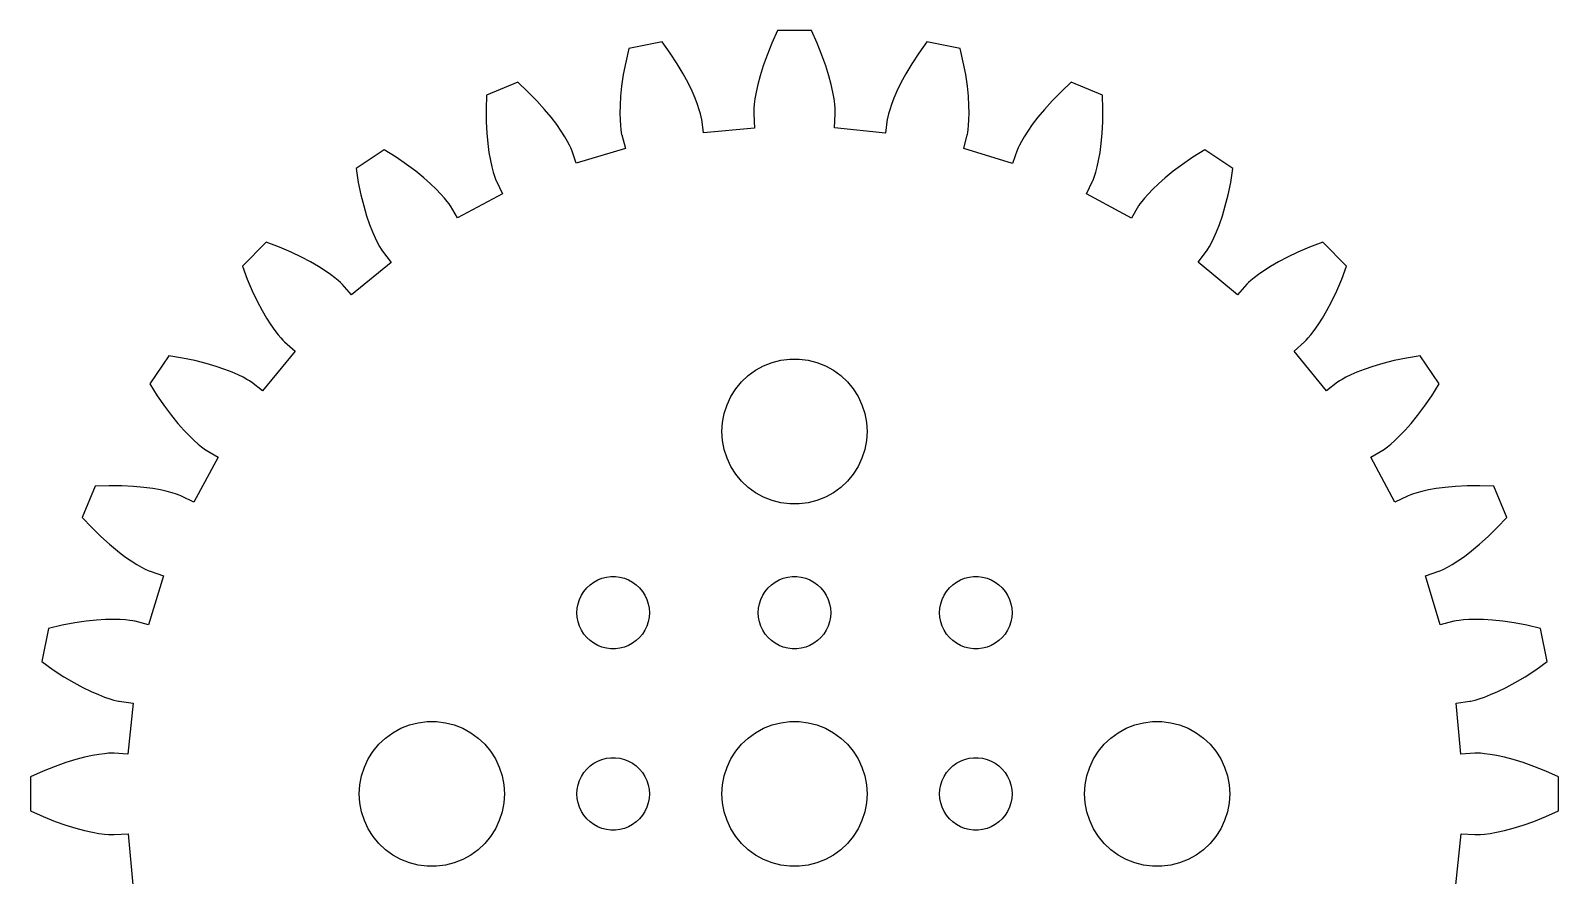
# Model space of a CAD drawing. Header units: metres. Extents: x -32 to 32, y 78 to 252.
# Drawn here: x -31.6 to 31.6, y 216.6 to 251.6 of the extents above; entities that cross this region are included whole.
import ezdxf

# ---------------------------------------------------------------- set-up
doc = ezdxf.new("R2010")
doc.units = ezdxf.units.M

msp = doc.modelspace()

# ---------------------------------------------------------------- linework, layer by layer
for p, q in [((-0.699661, 251.594), (-0.93837, 251.068)), ((0.699661, 251.594), (-0.699661, 251.594)), ((0.93837, 251.068), (0.699661, 251.594)), ((-5.47745, 251.123), (-6.84988, 250.85)), ((-5.14069, 250.654), (-5.47745, 251.123)), ((-0.93837, 251.068), (-1.13586, 250.579)), ((1.13586, 250.579), (0.93837, 251.068)), ((5.47745, 251.123), (5.14069, 250.654)), ((6.84988, 250.85), (5.47745, 251.123)), ((-6.98137, 250.288), (-7.07965, 249.77)), ((-6.84988, 250.85), (-6.98137, 250.288)), ((-4.85156, 250.213), (-5.14069, 250.654)), ((-1.13586, 250.579), (-1.29575, 250.129)), ((1.29575, 250.129), (1.13586, 250.579)), ((5.14069, 250.654), (4.85156, 250.213)), ((6.98137, 250.288), (6.84988, 250.85)), ((7.07965, 249.77), (6.98137, 250.288)), ((-7.07965, 249.77), (-7.14873, 249.297)), ((-4.60703, 249.803), (-4.85156, 250.213)), ((-4.40392, 249.427), (-4.60703, 249.803)), ((-1.42169, 249.721), (-1.51755, 249.357)), ((-1.29575, 250.129), (-1.42169, 249.721)), ((1.42169, 249.721), (1.29575, 250.129)), ((1.51755, 249.357), (1.42169, 249.721)), ((4.60703, 249.803), (4.40392, 249.427)), ((4.85156, 250.213), (4.60703, 249.803)), ((7.14873, 249.297), (7.07965, 249.77)), ((-11.4441, 249.457), (-12.7369, 248.921)), ((-11.0222, 249.062), (-11.4441, 249.457)), ((-10.6526, 248.686), (-11.0222, 249.062)), ((-7.14873, 249.297), (-7.19266, 248.873)), ((-4.23882, 249.089), (-4.40392, 249.427)), ((-4.10822, 248.789), (-4.23882, 249.089)), ((-1.58725, 249.038), (-1.63481, 248.766)), ((-1.51755, 249.357), (-1.58725, 249.038)), ((1.58725, 249.038), (1.51755, 249.357)), ((1.63481, 248.766), (1.58725, 249.038)), ((4.23882, 249.089), (4.10822, 248.789)), ((4.40392, 249.427), (4.23882, 249.089)), ((7.19266, 248.873), (7.14873, 249.297)), ((11.0222, 249.062), (10.6526, 248.686)), ((11.4441, 249.457), (11.0222, 249.062)), ((12.7369, 248.921), (11.4441, 249.457)), ((-12.7369, 248.921), (-12.7561, 248.344)), ((-12.7561, 248.344), (-12.7514, 247.816)), ((-10.3328, 248.331), (-10.6526, 248.686)), ((-10.0603, 248.003), (-10.3328, 248.331)), ((-7.21559, 248.497), (-7.22171, 248.17)), ((-7.19266, 248.873), (-7.21559, 248.497)), ((-4.00847, 248.532), (-4.10822, 248.789)), ((-3.93579, 248.318), (-4.00847, 248.532)), ((-1.67995, 248.366), (-1.68585, 248.241)), ((-1.66432, 248.541), (-1.67995, 248.366)), ((-1.63481, 248.766), (-1.66432, 248.541)), ((1.66432, 248.541), (1.63481, 248.766)), ((1.67995, 248.366), (1.66432, 248.541)), ((1.68585, 248.241), (1.67995, 248.366)), ((4.00847, 248.532), (3.93579, 248.318)), ((4.10822, 248.789), (4.00847, 248.532)), ((7.21559, 248.497), (7.19266, 248.873)), ((7.22171, 248.17), (7.21559, 248.497)), ((10.3328, 248.331), (10.0603, 248.003)), ((10.6526, 248.686), (10.3328, 248.331)), ((12.7561, 248.344), (12.7369, 248.921)), ((12.7514, 247.816), (12.7561, 248.344)), ((-12.7514, 247.816), (-12.727, 247.34)), ((-9.83228, 247.703), (-10.0603, 248.003)), ((-9.6458, 247.435), (-9.83228, 247.703)), ((-7.22171, 248.17), (-7.21526, 247.894)), ((-7.21526, 247.894), (-7.20049, 247.668)), ((-3.88631, 248.149), (-3.93579, 248.318)), ((-3.85603, 248.027), (-3.88631, 248.149)), ((-3.84091, 247.953), (-3.85603, 248.027)), ((-3.83679, 247.928), (-3.84091, 247.953)), ((-3.75867, 247.36), (-3.83679, 247.928)), ((-1.68585, 248.241), (-1.68629, 248.165)), ((-1.68629, 248.165), (-1.6855, 248.14)), ((-1.6855, 248.14), (-1.65065, 247.558)), ((1.65118, 247.567), (1.6855, 248.14)), ((1.6855, 248.14), (1.68629, 248.165)), ((1.68629, 248.165), (1.68585, 248.241)), ((3.83679, 247.928), (3.75746, 247.351)), ((3.84091, 247.953), (3.83679, 247.928)), ((3.85603, 248.027), (3.84091, 247.953)), ((3.88631, 248.149), (3.85603, 248.027)), ((3.93579, 248.318), (3.88631, 248.149)), ((7.20049, 247.668), (7.21526, 247.894)), ((7.21526, 247.894), (7.22171, 248.17)), ((9.83228, 247.703), (9.6458, 247.435)), ((10.0603, 248.003), (9.83228, 247.703)), ((12.727, 247.34), (12.7514, 247.816)), ((-12.727, 247.34), (-12.6872, 246.915)), ((-9.49771, 247.201), (-9.6458, 247.435)), ((-9.38467, 247.006), (-9.49771, 247.201)), ((-7.20049, 247.668), (-7.18164, 247.493)), ((-7.18164, 247.493), (-7.16296, 247.369)), ((-7.16296, 247.369), (-7.1487, 247.295)), ((-7.1487, 247.295), (-7.14302, 247.271)), ((-7.14302, 247.271), (-6.99532, 246.707)), ((-1.65065, 247.558), (-3.75867, 247.36)), ((3.75746, 247.351), (1.65118, 247.567)), ((6.99756, 246.715), (7.14302, 247.271)), ((7.14302, 247.271), (7.1487, 247.295)), ((7.1487, 247.295), (7.16296, 247.369)), ((7.16296, 247.369), (7.18164, 247.493)), ((7.18164, 247.493), (7.20049, 247.668)), ((9.49771, 247.201), (9.38467, 247.006)), ((9.6458, 247.435), (9.49771, 247.201)), ((12.6872, 246.915), (12.727, 247.34)), ((-16.9709, 246.658), (-18.1344, 245.881)), ((-16.4801, 246.353), (-16.9709, 246.658)), ((-12.6872, 246.915), (-12.6363, 246.541)), ((-12.6363, 246.541), (-12.5787, 246.22)), ((-9.30321, 246.85), (-9.38467, 247.006)), ((-9.24976, 246.736), (-9.30321, 246.85)), ((-9.2205, 246.667), (-9.24976, 246.736)), ((-9.21164, 246.643), (-9.2205, 246.667)), ((-9.02405, 246.101), (-9.21164, 246.643)), ((-6.99532, 246.707), (-9.02405, 246.101)), ((9.02116, 246.092), (6.99756, 246.715)), ((9.21164, 246.643), (9.02116, 246.092)), ((9.2205, 246.667), (9.21164, 246.643)), ((9.24976, 246.736), (9.2205, 246.667)), ((9.30321, 246.85), (9.24976, 246.736)), ((9.38467, 247.006), (9.30321, 246.85)), ((12.5787, 246.22), (12.6363, 246.541)), ((12.6363, 246.541), (12.6872, 246.915)), ((16.9709, 246.658), (16.4801, 246.353)), ((18.1344, 245.881), (16.9709, 246.658)), ((-18.1344, 245.881), (-18.0406, 245.311)), ((-16.0442, 246.056), (-16.4801, 246.353)), ((-15.6614, 245.771), (-16.0442, 246.056)), ((-12.5787, 246.22), (-12.5184, 245.95)), ((-12.5184, 245.95), (-12.4599, 245.732)), ((12.4599, 245.732), (12.5184, 245.95)), ((12.5184, 245.95), (12.5787, 246.22)), ((16.0442, 246.056), (15.6614, 245.771)), ((16.4801, 246.353), (16.0442, 246.056)), ((18.0406, 245.311), (18.1344, 245.881)), ((-18.0406, 245.311), (-17.9331, 244.794)), ((-15.33, 245.502), (-15.6614, 245.771)), ((-15.0479, 245.252), (-15.33, 245.502)), ((-14.8127, 245.026), (-15.0479, 245.252)), ((-12.4599, 245.732), (-12.4073, 245.564)), ((-12.4073, 245.564), (-12.3648, 245.446)), ((-12.3648, 245.446), (-12.3364, 245.376)), ((-12.3364, 245.376), (-12.326, 245.353)), ((-12.326, 245.353), (-12.0712, 244.829)), ((12.075, 244.837), (12.326, 245.353)), ((12.326, 245.353), (12.3364, 245.376)), ((12.3364, 245.376), (12.3648, 245.446)), ((12.3648, 245.446), (12.4073, 245.564)), ((12.4073, 245.564), (12.4599, 245.732)), ((15.0479, 245.252), (14.8127, 245.026)), ((15.33, 245.502), (15.0479, 245.252)), ((15.6614, 245.771), (15.33, 245.502)), ((17.9331, 244.794), (18.0406, 245.311)), ((-17.9331, 244.794), (-17.8162, 244.332)), ((-14.6219, 244.826), (-14.8127, 245.026)), ((-14.4729, 244.656), (-14.6219, 244.826)), ((-14.3626, 244.519), (-14.4729, 244.656)), ((-12.0712, 244.829), (-13.9426, 243.839)), ((13.9382, 243.831), (12.075, 244.837)), ((14.4729, 244.656), (14.3626, 244.519)), ((14.6219, 244.826), (14.4729, 244.656)), ((14.8127, 245.026), (14.6219, 244.826)), ((17.8162, 244.332), (17.9331, 244.794)), ((-17.8162, 244.332), (-17.6942, 243.922)), ((-17.6942, 243.922), (-17.5715, 243.566)), ((-14.288, 244.418), (-14.3626, 244.519)), ((-14.2458, 244.356), (-14.288, 244.418)), ((-14.2325, 244.334), (-14.2458, 244.356)), ((-13.9426, 243.839), (-14.2325, 244.334)), ((14.2325, 244.334), (13.9382, 243.831)), ((14.2458, 244.356), (14.2325, 244.334)), ((14.288, 244.418), (14.2458, 244.356)), ((14.3626, 244.519), (14.288, 244.418)), ((17.5715, 243.566), (17.6942, 243.922)), ((17.6942, 243.922), (17.8162, 244.332)), ((-17.5715, 243.566), (-17.4522, 243.262)), ((17.4522, 243.262), (17.5715, 243.566)), ((-21.8455, 242.835), (-22.835, 241.846)), ((-21.3047, 242.632), (-21.8455, 242.835)), ((-17.4522, 243.262), (-17.3405, 243.009)), ((-17.3405, 243.009), (-17.2406, 242.807)), ((-17.2406, 242.807), (-17.1562, 242.652)), ((-17.1562, 242.652), (-17.0915, 242.545)), ((17.0915, 242.545), (17.1562, 242.652)), ((17.1562, 242.652), (17.2406, 242.807)), ((17.2406, 242.807), (17.3405, 243.009)), ((17.3405, 243.009), (17.4522, 243.262)), ((21.8455, 242.835), (21.3047, 242.632)), ((22.835, 241.846), (21.8455, 242.835)), ((-20.8192, 242.426), (-21.3047, 242.632)), ((-20.3882, 242.221), (-20.8192, 242.426)), ((-20.0107, 242.021), (-20.3882, 242.221)), ((-19.6852, 241.831), (-20.0107, 242.021)), ((-17.0915, 242.545), (-17.05, 242.482)), ((-17.05, 242.482), (-17.0354, 242.461)), ((-17.0354, 242.461), (-16.6831, 241.997)), ((16.6885, 242.004), (17.0354, 242.461)), ((17.0354, 242.461), (17.05, 242.482)), ((17.05, 242.482), (17.0915, 242.545)), ((20.0107, 242.021), (19.6852, 241.831)), ((20.3882, 242.221), (20.0107, 242.021)), ((20.8192, 242.426), (20.3882, 242.221)), ((21.3047, 242.632), (20.8192, 242.426)), ((-22.835, 241.846), (-22.6318, 241.305)), ((-19.4104, 241.655), (-19.6852, 241.831)), ((-19.1843, 241.496), (-19.4104, 241.655)), ((-19.0049, 241.359), (-19.1843, 241.496)), ((-16.6831, 241.997), (-18.3254, 240.661)), ((18.3196, 240.654), (16.6885, 242.004)), ((19.1843, 241.496), (19.0049, 241.359)), ((19.4104, 241.655), (19.1843, 241.496)), ((19.6852, 241.831), (19.4104, 241.655)), ((22.6318, 241.305), (22.835, 241.846)), ((-22.6318, 241.305), (-22.4256, 240.819)), ((-22.4256, 240.819), (-22.2207, 240.388)), ((-18.8701, 241.246), (-19.0049, 241.359)), ((-18.7772, 241.161), (-18.8701, 241.246)), ((-18.7236, 241.108), (-18.7772, 241.161)), ((-18.7064, 241.09), (-18.7236, 241.108)), ((-18.3254, 240.661), (-18.7064, 241.09)), ((18.7064, 241.09), (18.3196, 240.654)), ((18.7236, 241.108), (18.7064, 241.09)), ((18.7772, 241.161), (18.7236, 241.108)), ((18.8701, 241.246), (18.7772, 241.161)), ((19.0049, 241.359), (18.8701, 241.246)), ((22.2207, 240.388), (22.4256, 240.819)), ((22.4256, 240.819), (22.6318, 241.305)), ((-22.2207, 240.388), (-22.0212, 240.011)), ((22.0212, 240.011), (22.2207, 240.388)), ((-22.0212, 240.011), (-21.8314, 239.685)), ((-21.8314, 239.685), (-21.6551, 239.41)), ((21.6551, 239.41), (21.8314, 239.685)), ((21.8314, 239.685), (22.0212, 240.011)), ((-21.6551, 239.41), (-21.4963, 239.184)), ((-21.4963, 239.184), (-21.3587, 239.005)), ((-21.3587, 239.005), (-21.2458, 238.87)), ((-21.2458, 238.87), (-21.1613, 238.777)), ((21.1613, 238.777), (21.2458, 238.87)), ((21.2458, 238.87), (21.3587, 239.005)), ((21.3587, 239.005), (21.4963, 239.184)), ((21.4963, 239.184), (21.6551, 239.41)), ((-20.6539, 238.32), (-22.004, 236.688)), ((-21.1613, 238.777), (-21.1084, 238.724)), ((-21.1084, 238.724), (-21.09, 238.706)), ((-21.09, 238.706), (-20.6539, 238.32)), ((20.6606, 238.325), (21.09, 238.706)), ((21.997, 236.683), (20.6606, 238.325)), ((21.09, 238.706), (21.1084, 238.724)), ((21.1084, 238.724), (21.1613, 238.777)), ((-25.8807, 238.134), (-26.6581, 236.971)), ((-25.3106, 238.041), (-25.8807, 238.134)), ((-24.7942, 237.933), (-25.3106, 238.041)), ((-24.3315, 237.816), (-24.7942, 237.933)), ((-23.9223, 237.694), (-24.3315, 237.816)), ((-23.5661, 237.571), (-23.9223, 237.694)), ((-1.60747, 237.533), (-1.27733, 237.714)), ((-1.27733, 237.714), (-0.927048, 237.853)), ((-0.927048, 237.853), (-0.562134, 237.947)), ((-0.562134, 237.947), (-0.18837, 237.994)), ((-0.18837, 237.994), (0.18837, 237.994)), ((0.18837, 237.994), (0.562134, 237.947)), ((0.562134, 237.947), (0.927048, 237.853)), ((0.927048, 237.853), (1.27733, 237.714)), ((1.27733, 237.714), (1.60747, 237.533)), ((23.9223, 237.694), (23.5661, 237.571)), ((24.3315, 237.816), (23.9223, 237.694)), ((24.7942, 237.933), (24.3315, 237.816)), ((25.3106, 238.041), (24.7942, 237.933)), ((25.8807, 238.134), (25.3106, 238.041)), ((26.6581, 236.971), (25.8807, 238.134)), ((-26.6581, 236.971), (-26.3533, 236.48)), ((-23.2621, 237.452), (-23.5661, 237.571)), ((-23.0094, 237.341), (-23.2621, 237.452)), ((-22.8066, 237.241), (-23.0094, 237.341)), ((-22.6523, 237.156), (-22.8066, 237.241)), ((-22.5448, 237.091), (-22.6523, 237.156)), ((-22.4819, 237.05), (-22.5448, 237.091)), ((-22.4614, 237.035), (-22.4819, 237.05)), ((-22.004, 236.688), (-22.4614, 237.035)), ((-2.42705, 236.763), (-2.1869, 237.054)), ((-2.1869, 237.054), (-1.91226, 237.312)), ((-1.91226, 237.312), (-1.60747, 237.533)), ((1.60747, 237.533), (1.91226, 237.312)), ((1.91226, 237.312), (2.1869, 237.054)), ((2.1869, 237.054), (2.42705, 236.763)), ((22.4614, 237.035), (21.997, 236.683)), ((22.4819, 237.05), (22.4614, 237.035)), ((22.5448, 237.091), (22.4819, 237.05)), ((22.6523, 237.156), (22.5448, 237.091)), ((22.8066, 237.241), (22.6523, 237.156)), ((23.0094, 237.341), (22.8066, 237.241)), ((23.2621, 237.452), (23.0094, 237.341)), ((23.5661, 237.571), (23.2621, 237.452)), ((26.3533, 236.48), (26.6581, 236.971)), ((-26.3533, 236.48), (-26.0563, 236.044)), ((-2.78932, 236.104), (-2.62891, 236.445)), ((-2.62891, 236.445), (-2.42705, 236.763)), ((2.42705, 236.763), (2.62891, 236.445)), ((2.62891, 236.445), (2.78932, 236.104)), ((26.0563, 236.044), (26.3533, 236.48)), ((-26.0563, 236.044), (-25.7713, 235.661)), ((-2.97633, 235.376), (-2.90575, 235.746)), ((-2.90575, 235.746), (-2.78932, 236.104)), ((2.78932, 236.104), (2.90575, 235.746)), ((2.90575, 235.746), (2.97633, 235.376)), ((25.7713, 235.661), (26.0563, 236.044)), ((-25.7713, 235.661), (-25.502, 235.33)), ((-25.502, 235.33), (-25.2523, 235.048)), ((-3, 235), (-2.97633, 235.376)), ((2.97633, 235.376), (3, 235)), ((25.2523, 235.048), (25.502, 235.33)), ((25.502, 235.33), (25.7713, 235.661)), ((-25.2523, 235.048), (-25.0258, 234.813)), ((-25.0258, 234.813), (-24.8259, 234.622)), ((-24.8259, 234.622), (-24.6559, 234.473)), ((-24.6559, 234.473), (-24.519, 234.363)), ((-2.97633, 234.624), (-3, 235)), ((-2.90575, 234.254), (-2.97633, 234.624)), ((2.97633, 234.624), (2.90575, 234.254)), ((3, 235), (2.97633, 234.624)), ((24.519, 234.363), (24.6559, 234.473)), ((24.6559, 234.473), (24.8259, 234.622)), ((24.8259, 234.622), (25.0258, 234.813)), ((25.0258, 234.813), (25.2523, 235.048)), ((-23.8311, 233.938), (-24.8369, 232.075)), ((-24.519, 234.363), (-24.418, 234.288)), ((-24.418, 234.288), (-24.3556, 234.246)), ((-24.3556, 234.246), (-24.3342, 234.232)), ((-24.3342, 234.232), (-23.8311, 233.938)), ((-2.78932, 233.896), (-2.90575, 234.254)), ((-2.62891, 233.555), (-2.78932, 233.896)), ((2.78932, 233.896), (2.62891, 233.555)), ((2.90575, 234.254), (2.78932, 233.896)), ((23.8387, 233.943), (24.3342, 234.232)), ((24.829, 232.071), (23.8387, 233.943)), ((24.3342, 234.232), (24.3556, 234.246)), ((24.3556, 234.246), (24.418, 234.288)), ((24.418, 234.288), (24.519, 234.363)), ((-2.42705, 233.237), (-2.62891, 233.555)), ((-2.1869, 232.946), (-2.42705, 233.237)), ((2.42705, 233.237), (2.1869, 232.946)), ((2.62891, 233.555), (2.42705, 233.237)), ((-28.9212, 232.737), (-29.4567, 231.444)), ((-28.3438, 232.756), (-28.9212, 232.737)), ((-27.8164, 232.751), (-28.3438, 232.756)), ((-27.3398, 232.727), (-27.8164, 232.751)), ((-26.9146, 232.687), (-27.3398, 232.727)), ((-26.5413, 232.636), (-26.9146, 232.687)), ((-26.2199, 232.579), (-26.5413, 232.636)), ((-25.9502, 232.518), (-26.2199, 232.579)), ((-1.91226, 232.688), (-2.1869, 232.946)), ((-1.60747, 232.467), (-1.91226, 232.688)), ((1.91226, 232.688), (1.60747, 232.467)), ((2.1869, 232.946), (1.91226, 232.688)), ((26.2199, 232.579), (25.9502, 232.518)), ((26.5413, 232.636), (26.2199, 232.579)), ((26.9146, 232.687), (26.5413, 232.636)), ((27.3398, 232.727), (26.9146, 232.687)), ((27.8164, 232.751), (27.3398, 232.727)), ((28.3438, 232.756), (27.8164, 232.751)), ((28.9212, 232.737), (28.3438, 232.756)), ((29.4567, 231.444), (28.9212, 232.737)), ((-25.7319, 232.46), (-25.9502, 232.518)), ((-25.5641, 232.407), (-25.7319, 232.46)), ((-25.4459, 232.365), (-25.5641, 232.407)), ((-25.3762, 232.336), (-25.4459, 232.365)), ((-25.3533, 232.326), (-25.3762, 232.336)), ((-24.8369, 232.075), (-25.3533, 232.326)), ((-1.27733, 232.286), (-1.60747, 232.467)), ((-0.927048, 232.147), (-1.27733, 232.286)), ((-0.562134, 232.053), (-0.927048, 232.147)), ((-0.18837, 232.006), (-0.562134, 232.053)), ((0.18837, 232.006), (-0.18837, 232.006)), ((0.562134, 232.053), (0.18837, 232.006)), ((0.927048, 232.147), (0.562134, 232.053)), ((1.27733, 232.286), (0.927048, 232.147)), ((1.60747, 232.467), (1.27733, 232.286)), ((25.3533, 232.326), (24.829, 232.071)), ((25.3762, 232.336), (25.3533, 232.326)), ((25.4459, 232.365), (25.3762, 232.336)), ((25.5641, 232.407), (25.4459, 232.365)), ((25.7319, 232.46), (25.5641, 232.407)), ((25.9502, 232.518), (25.7319, 232.46)), ((-29.4567, 231.444), (-29.062, 231.022)), ((29.062, 231.022), (29.4567, 231.444)), ((-29.062, 231.022), (-28.6857, 230.653)), ((-28.6857, 230.653), (-28.3315, 230.333)), ((28.3315, 230.333), (28.6857, 230.653)), ((28.6857, 230.653), (29.062, 231.022)), ((-28.3315, 230.333), (-28.0027, 230.06)), ((-28.0027, 230.06), (-27.7028, 229.832)), ((27.7028, 229.832), (28.0027, 230.06)), ((28.0027, 230.06), (28.3315, 230.333)), ((-27.7028, 229.832), (-27.4347, 229.646)), ((-27.4347, 229.646), (-27.2015, 229.498)), ((-27.2015, 229.498), (-27.0057, 229.385)), ((-27.0057, 229.385), (-26.8499, 229.303)), ((26.8499, 229.303), (27.0057, 229.385)), ((27.0057, 229.385), (27.2015, 229.498)), ((27.2015, 229.498), (27.4347, 229.646)), ((27.4347, 229.646), (27.7028, 229.832)), ((-26.8499, 229.303), (-26.7362, 229.25)), ((-26.7362, 229.25), (-26.6668, 229.221)), ((-26.0924, 229.021), (-26.7154, 226.998)), ((-26.6668, 229.221), (-26.6433, 229.212)), ((-26.6433, 229.212), (-26.0924, 229.021)), ((-8.45613, 228.656), (-8.30373, 228.766)), ((-8.30373, 228.766), (-8.13866, 228.857)), ((-8.13866, 228.857), (-7.96352, 228.927)), ((-7.96352, 228.927), (-7.78107, 228.973)), ((-7.78107, 228.973), (-7.59418, 228.997)), ((-7.59418, 228.997), (-7.40581, 228.997)), ((-7.40581, 228.997), (-7.21892, 228.973)), ((-7.21892, 228.973), (-7.03647, 228.927)), ((-7.03647, 228.927), (-6.86133, 228.857)), ((-6.86133, 228.857), (-6.69626, 228.766)), ((-6.69626, 228.766), (-6.54385, 228.656)), ((-0.956131, 228.656), (-0.803726, 228.766)), ((-0.803726, 228.766), (-0.638657, 228.857)), ((-0.638657, 228.857), (-0.463516, 228.927)), ((-0.463516, 228.927), (-0.281067, 228.973)), ((-0.281067, 228.973), (-0.094177, 228.997)), ((-0.094177, 228.997), (0.094177, 228.997)), ((0.094177, 228.997), (0.281067, 228.973)), ((0.281067, 228.973), (0.463516, 228.927)), ((0.463516, 228.927), (0.638657, 228.857)), ((0.638657, 228.857), (0.803726, 228.766)), ((0.803726, 228.766), (0.956131, 228.656)), ((6.54385, 228.656), (6.69626, 228.766)), ((6.69626, 228.766), (6.86133, 228.857)), ((6.86133, 228.857), (7.03647, 228.927)), ((7.03647, 228.927), (7.21892, 228.973)), ((7.21892, 228.973), (7.40581, 228.997)), ((7.40581, 228.997), (7.59418, 228.997)), ((7.59418, 228.997), (7.78107, 228.973)), ((7.78107, 228.973), (7.96352, 228.927)), ((7.96352, 228.927), (8.13866, 228.857)), ((8.13866, 228.857), (8.30373, 228.766)), ((8.30373, 228.766), (8.45613, 228.656)), ((26.1007, 229.024), (26.6433, 229.212)), ((26.7069, 226.995), (26.1007, 229.024)), ((26.6433, 229.212), (26.6668, 229.221)), ((26.6668, 229.221), (26.7362, 229.25)), ((26.7362, 229.25), (26.8499, 229.303)), ((-8.89465, 228.052), (-8.81445, 228.223)), ((-8.81445, 228.223), (-8.71352, 228.382)), ((-8.71352, 228.382), (-8.59344, 228.527)), ((-8.59344, 228.527), (-8.45613, 228.656)), ((-6.54385, 228.656), (-6.40654, 228.527)), ((-6.40654, 228.527), (-6.28647, 228.382)), ((-6.28647, 228.382), (-6.18553, 228.223)), ((-6.18553, 228.223), (-6.10533, 228.052)), ((-1.39465, 228.052), (-1.31445, 228.223)), ((-1.31445, 228.223), (-1.21352, 228.382)), ((-1.21352, 228.382), (-1.09344, 228.527)), ((-1.09344, 228.527), (-0.956131, 228.656)), ((0.956131, 228.656), (1.09344, 228.527)), ((1.09344, 228.527), (1.21352, 228.382)), ((1.21352, 228.382), (1.31445, 228.223)), ((1.31445, 228.223), (1.39465, 228.052)), ((6.10533, 228.052), (6.18553, 228.223)), ((6.18553, 228.223), (6.28647, 228.382)), ((6.28647, 228.382), (6.40654, 228.527)), ((6.40654, 228.527), (6.54385, 228.656)), ((8.45613, 228.656), (8.59344, 228.527)), ((8.59344, 228.527), (8.71352, 228.382)), ((8.71352, 228.382), (8.81445, 228.223)), ((8.81445, 228.223), (8.89465, 228.052)), ((-9, 227.5), (-8.98816, 227.688)), ((-8.98816, 227.312), (-9, 227.5)), ((-8.98816, 227.688), (-8.95287, 227.873)), ((-8.95287, 227.873), (-8.89465, 228.052)), ((-6.10533, 228.052), (-6.04712, 227.873)), ((-6.04712, 227.873), (-6.01183, 227.688)), ((-6.01183, 227.688), (-6, 227.5)), ((-6, 227.5), (-6.01183, 227.312)), ((-1.5, 227.5), (-1.48816, 227.688)), ((-1.48816, 227.312), (-1.5, 227.5)), ((-1.48816, 227.688), (-1.45287, 227.873)), ((-1.45287, 227.873), (-1.39465, 228.052)), ((1.39465, 228.052), (1.45287, 227.873)), ((1.45287, 227.873), (1.48816, 227.688)), ((1.48816, 227.688), (1.5, 227.5)), ((1.5, 227.5), (1.48816, 227.312)), ((6, 227.5), (6.01183, 227.688)), ((6.01183, 227.312), (6, 227.5)), ((6.01183, 227.688), (6.04712, 227.873)), ((6.04712, 227.873), (6.10533, 228.052)), ((8.89465, 228.052), (8.95287, 227.873)), ((8.95287, 227.873), (8.98816, 227.688)), ((8.98816, 227.688), (9, 227.5)), ((9, 227.5), (8.98816, 227.312)), ((-30.8503, 226.85), (-31.1233, 225.477)), ((-30.2878, 226.981), (-30.8503, 226.85)), ((-29.7696, 227.08), (-30.2878, 226.981)), ((-29.2973, 227.149), (-29.7696, 227.08)), ((-28.8726, 227.193), (-29.2973, 227.149)), ((-28.4965, 227.216), (-28.8726, 227.193)), ((-28.1701, 227.222), (-28.4965, 227.216)), ((-27.8938, 227.215), (-28.1701, 227.222)), ((-27.6683, 227.2), (-27.8938, 227.215)), ((-27.4934, 227.182), (-27.6683, 227.2)), ((-27.3693, 227.163), (-27.4934, 227.182)), ((-27.2953, 227.149), (-27.3693, 227.163)), ((-27.2708, 227.143), (-27.2953, 227.149)), ((-26.7154, 226.998), (-27.2708, 227.143)), ((-8.95287, 227.127), (-8.98816, 227.312)), ((-8.89465, 226.948), (-8.95287, 227.127)), ((-8.81445, 226.777), (-8.89465, 226.948)), ((-6.10533, 226.948), (-6.18553, 226.777)), ((-6.04712, 227.127), (-6.10533, 226.948)), ((-6.01183, 227.312), (-6.04712, 227.127)), ((-1.45287, 227.127), (-1.48816, 227.312)), ((-1.39465, 226.948), (-1.45287, 227.127)), ((-1.31445, 226.777), (-1.39465, 226.948)), ((1.39465, 226.948), (1.31445, 226.777)), ((1.45287, 227.127), (1.39465, 226.948)), ((1.48816, 227.312), (1.45287, 227.127)), ((6.04712, 227.127), (6.01183, 227.312)), ((6.10533, 226.948), (6.04712, 227.127)), ((6.18553, 226.777), (6.10533, 226.948)), ((8.89465, 226.948), (8.81445, 226.777)), ((8.95287, 227.127), (8.89465, 226.948)), ((8.98816, 227.312), (8.95287, 227.127)), ((27.2708, 227.143), (26.7069, 226.995)), ((27.2953, 227.149), (27.2708, 227.143)), ((27.3693, 227.163), (27.2953, 227.149)), ((27.4934, 227.182), (27.3693, 227.163)), ((27.6683, 227.2), (27.4934, 227.182)), ((27.8938, 227.215), (27.6683, 227.2)), ((28.1701, 227.222), (27.8938, 227.215)), ((28.4965, 227.216), (28.1701, 227.222)), ((28.8726, 227.193), (28.4965, 227.216)), ((29.2973, 227.149), (28.8726, 227.193)), ((29.7696, 227.08), (29.2973, 227.149)), ((30.2878, 226.981), (29.7696, 227.08)), ((30.8503, 226.85), (30.2878, 226.981)), ((31.1233, 225.477), (30.8503, 226.85)), ((-8.71352, 226.618), (-8.81445, 226.777)), ((-8.59344, 226.473), (-8.71352, 226.618)), ((-8.45613, 226.344), (-8.59344, 226.473)), ((-8.30373, 226.234), (-8.45613, 226.344)), ((-8.13866, 226.143), (-8.30373, 226.234)), ((-6.69626, 226.234), (-6.86133, 226.143)), ((-6.54385, 226.344), (-6.69626, 226.234)), ((-6.40654, 226.473), (-6.54385, 226.344)), ((-6.28647, 226.618), (-6.40654, 226.473)), ((-6.18553, 226.777), (-6.28647, 226.618)), ((-1.21352, 226.618), (-1.31445, 226.777)), ((-1.09344, 226.473), (-1.21352, 226.618)), ((-0.956131, 226.344), (-1.09344, 226.473)), ((-0.803726, 226.234), (-0.956131, 226.344)), ((-0.638657, 226.143), (-0.803726, 226.234)), ((0.803726, 226.234), (0.638657, 226.143)), ((0.956131, 226.344), (0.803726, 226.234)), ((1.09344, 226.473), (0.956131, 226.344)), ((1.21352, 226.618), (1.09344, 226.473)), ((1.31445, 226.777), (1.21352, 226.618)), ((6.28647, 226.618), (6.18553, 226.777)), ((6.40654, 226.473), (6.28647, 226.618)), ((6.54385, 226.344), (6.40654, 226.473)), ((6.69626, 226.234), (6.54385, 226.344)), ((6.86133, 226.143), (6.69626, 226.234)), ((8.30373, 226.234), (8.13866, 226.143)), ((8.45613, 226.344), (8.30373, 226.234)), ((8.59344, 226.473), (8.45613, 226.344)), ((8.71352, 226.618), (8.59344, 226.473)), ((8.81445, 226.777), (8.71352, 226.618)), ((-7.96352, 226.073), (-8.13866, 226.143)), ((-7.78107, 226.027), (-7.96352, 226.073)), ((-7.59418, 226.003), (-7.78107, 226.027)), ((-7.40581, 226.003), (-7.59418, 226.003)), ((-7.21892, 226.027), (-7.40581, 226.003)), ((-7.03647, 226.073), (-7.21892, 226.027)), ((-6.86133, 226.143), (-7.03647, 226.073)), ((-0.463516, 226.073), (-0.638657, 226.143)), ((-0.281067, 226.027), (-0.463516, 226.073)), ((-0.094177, 226.003), (-0.281067, 226.027)), ((0.094177, 226.003), (-0.094177, 226.003)), ((0.281067, 226.027), (0.094177, 226.003)), ((0.463516, 226.073), (0.281067, 226.027)), ((0.638657, 226.143), (0.463516, 226.073)), ((7.03647, 226.073), (6.86133, 226.143)), ((7.21892, 226.027), (7.03647, 226.073)), ((7.40581, 226.003), (7.21892, 226.027)), ((7.59418, 226.003), (7.40581, 226.003)), ((7.78107, 226.027), (7.59418, 226.003)), ((7.96352, 226.073), (7.78107, 226.027)), ((8.13866, 226.143), (7.96352, 226.073)), ((-31.1233, 225.477), (-30.6539, 225.141)), ((-30.6539, 225.141), (-30.2128, 224.852)), ((30.2128, 224.852), (30.6539, 225.141)), ((30.6539, 225.141), (31.1233, 225.477)), ((-30.2128, 224.852), (-29.8029, 224.607)), ((-29.8029, 224.607), (-29.4273, 224.404)), ((-29.4273, 224.404), (-29.0887, 224.239)), ((29.0887, 224.239), (29.4273, 224.404)), ((29.4273, 224.404), (29.8029, 224.607)), ((29.8029, 224.607), (30.2128, 224.852)), ((-29.0887, 224.239), (-28.7894, 224.108)), ((-28.7894, 224.108), (-28.5317, 224.008)), ((-28.5317, 224.008), (-28.3177, 223.936)), ((-28.3177, 223.936), (-28.1489, 223.886)), ((-28.1489, 223.886), (-28.027, 223.856)), ((-28.027, 223.856), (-27.9532, 223.841)), ((-27.9532, 223.841), (-27.9284, 223.837)), ((-27.9284, 223.837), (-27.351, 223.757)), ((-27.351, 223.757), (-27.5673, 221.651)), ((27.3597, 223.759), (27.9284, 223.837)), ((27.5585, 221.651), (27.3597, 223.759)), ((27.9284, 223.837), (27.9532, 223.841)), ((27.9532, 223.841), (28.027, 223.856)), ((28.027, 223.856), (28.1489, 223.886)), ((28.1489, 223.886), (28.3177, 223.936)), ((28.3177, 223.936), (28.5317, 224.008)), ((28.5317, 224.008), (28.7894, 224.108)), ((28.7894, 224.108), (29.0887, 224.239)), ((-16.9123, 222.312), (-16.6075, 222.533)), ((-16.6075, 222.533), (-16.2773, 222.714)), ((-16.2773, 222.714), (-15.927, 222.853)), ((-15.927, 222.853), (-15.5621, 222.947)), ((-15.5621, 222.947), (-15.1884, 222.994)), ((-15.1884, 222.994), (-14.8116, 222.994)), ((-14.8116, 222.994), (-14.4379, 222.947)), ((-14.4379, 222.947), (-14.0729, 222.853)), ((-14.0729, 222.853), (-13.7227, 222.714)), ((-13.7227, 222.714), (-13.3925, 222.533)), ((-13.3925, 222.533), (-13.0877, 222.312)), ((-1.91226, 222.312), (-1.60747, 222.533)), ((-1.60747, 222.533), (-1.27733, 222.714)), ((-1.27733, 222.714), (-0.927048, 222.853)), ((-0.927048, 222.853), (-0.562134, 222.947)), ((-0.562134, 222.947), (-0.18837, 222.994)), ((-0.18837, 222.994), (0.18837, 222.994)), ((0.18837, 222.994), (0.562134, 222.947)), ((0.562134, 222.947), (0.927048, 222.853)), ((0.927048, 222.853), (1.27733, 222.714)), ((1.27733, 222.714), (1.60747, 222.533)), ((1.60747, 222.533), (1.91226, 222.312)), ((13.0877, 222.312), (13.3925, 222.533)), ((13.3925, 222.533), (13.7227, 222.714)), ((13.7227, 222.714), (14.0729, 222.853)), ((14.0729, 222.853), (14.4379, 222.947)), ((14.4379, 222.947), (14.8116, 222.994)), ((14.8116, 222.994), (15.1884, 222.994)), ((15.1884, 222.994), (15.5621, 222.947)), ((15.5621, 222.947), (15.927, 222.853)), ((15.927, 222.853), (16.2773, 222.714)), ((16.2773, 222.714), (16.6075, 222.533)), ((16.6075, 222.533), (16.9123, 222.312)), ((-17.427, 221.763), (-17.1869, 222.054)), ((-17.1869, 222.054), (-16.9123, 222.312)), ((-13.0877, 222.312), (-12.8131, 222.054)), ((-12.8131, 222.054), (-12.5729, 221.763)), ((-2.42705, 221.763), (-2.1869, 222.054)), ((-2.1869, 222.054), (-1.91226, 222.312)), ((1.91226, 222.312), (2.1869, 222.054)), ((2.1869, 222.054), (2.42705, 221.763)), ((12.5729, 221.763), (12.8131, 222.054)), ((12.8131, 222.054), (13.0877, 222.312)), ((16.9123, 222.312), (17.1869, 222.054)), ((17.1869, 222.054), (17.427, 221.763)), ((-30.1291, 221.296), (-30.5787, 221.136)), ((-29.7211, 221.422), (-30.1291, 221.296)), ((-29.3567, 221.518), (-29.7211, 221.422)), ((-29.0377, 221.587), (-29.3567, 221.518)), ((-28.7655, 221.635), (-29.0377, 221.587)), ((-28.5414, 221.664), (-28.7655, 221.635)), ((-28.3662, 221.68), (-28.5414, 221.664)), ((-28.2408, 221.686), (-28.3662, 221.68)), ((-28.1655, 221.686), (-28.2408, 221.686)), ((-28.1403, 221.686), (-28.1655, 221.686)), ((-27.5673, 221.651), (-28.1403, 221.686)), ((-17.7893, 221.104), (-17.6289, 221.445)), ((-17.6289, 221.445), (-17.427, 221.763)), ((-12.5729, 221.763), (-12.3711, 221.445)), ((-12.3711, 221.445), (-12.2107, 221.104)), ((-8.45613, 221.156), (-8.30373, 221.266)), ((-8.30373, 221.266), (-8.13866, 221.357)), ((-8.13866, 221.357), (-7.96352, 221.427)), ((-7.96352, 221.427), (-7.78107, 221.473)), ((-7.78107, 221.473), (-7.59418, 221.497)), ((-7.59418, 221.497), (-7.40581, 221.497)), ((-7.40581, 221.497), (-7.21892, 221.473)), ((-7.21892, 221.473), (-7.03647, 221.427)), ((-7.03647, 221.427), (-6.86133, 221.357)), ((-6.86133, 221.357), (-6.69626, 221.266)), ((-6.69626, 221.266), (-6.54385, 221.156)), ((-2.78932, 221.104), (-2.62891, 221.445)), ((-2.62891, 221.445), (-2.42705, 221.763)), ((2.42705, 221.763), (2.62891, 221.445)), ((2.62891, 221.445), (2.78932, 221.104)), ((6.54385, 221.156), (6.69626, 221.266)), ((6.69626, 221.266), (6.86133, 221.357)), ((6.86133, 221.357), (7.03647, 221.427)), ((7.03647, 221.427), (7.21892, 221.473)), ((7.21892, 221.473), (7.40581, 221.497)), ((7.40581, 221.497), (7.59418, 221.497)), ((7.59418, 221.497), (7.78107, 221.473)), ((7.78107, 221.473), (7.96352, 221.427)), ((7.96352, 221.427), (8.13866, 221.357)), ((8.13866, 221.357), (8.30373, 221.266)), ((8.30373, 221.266), (8.45613, 221.156)), ((12.2107, 221.104), (12.3711, 221.445)), ((12.3711, 221.445), (12.5729, 221.763)), ((17.427, 221.763), (17.6289, 221.445)), ((17.6289, 221.445), (17.7893, 221.104)), ((28.1403, 221.686), (27.5585, 221.651)), ((28.1655, 221.686), (28.1403, 221.686)), ((28.2408, 221.686), (28.1655, 221.686)), ((28.3662, 221.68), (28.2408, 221.686)), ((28.5414, 221.664), (28.3662, 221.68)), ((28.7655, 221.635), (28.5414, 221.664)), ((29.0377, 221.587), (28.7655, 221.635)), ((29.3567, 221.518), (29.0377, 221.587)), ((29.7211, 221.422), (29.3567, 221.518)), ((30.1291, 221.296), (29.7211, 221.422)), ((30.5787, 221.136), (30.1291, 221.296)), ((-31.0678, 220.938), (-31.5939, 220.7)), ((-31.5939, 220.7), (-31.5939, 219.3)), ((-30.5787, 221.136), (-31.0678, 220.938)), ((-17.9763, 220.376), (-17.9057, 220.746)), ((-17.9057, 220.746), (-17.7893, 221.104)), ((-12.2107, 221.104), (-12.0942, 220.746)), ((-12.0942, 220.746), (-12.0237, 220.376)), ((-8.95287, 220.373), (-8.89465, 220.552)), ((-8.89465, 220.552), (-8.81445, 220.723)), ((-8.81445, 220.723), (-8.71352, 220.882)), ((-8.71352, 220.882), (-8.59344, 221.027)), ((-8.59344, 221.027), (-8.45613, 221.156)), ((-6.54385, 221.156), (-6.40654, 221.027)), ((-6.40654, 221.027), (-6.28647, 220.882)), ((-6.28647, 220.882), (-6.18553, 220.723)), ((-6.18553, 220.723), (-6.10533, 220.552)), ((-6.10533, 220.552), (-6.04712, 220.373)), ((-2.97633, 220.376), (-2.90575, 220.746)), ((-2.90575, 220.746), (-2.78932, 221.104)), ((2.78932, 221.104), (2.90575, 220.746)), ((2.90575, 220.746), (2.97633, 220.376)), ((6.04712, 220.373), (6.10533, 220.552)), ((6.10533, 220.552), (6.18553, 220.723)), ((6.18553, 220.723), (6.28647, 220.882)), ((6.28647, 220.882), (6.40654, 221.027)), ((6.40654, 221.027), (6.54385, 221.156)), ((8.45613, 221.156), (8.59344, 221.027)), ((8.59344, 221.027), (8.71352, 220.882)), ((8.71352, 220.882), (8.81445, 220.723)), ((8.81445, 220.723), (8.89465, 220.552)), ((8.89465, 220.552), (8.95287, 220.373)), ((12.0237, 220.376), (12.0942, 220.746)), ((12.0942, 220.746), (12.2107, 221.104)), ((17.7893, 221.104), (17.9057, 220.746)), ((17.9057, 220.746), (17.9763, 220.376)), ((31.0678, 220.938), (30.5787, 221.136)), ((31.5939, 220.7), (31.0678, 220.938)), ((31.5939, 219.3), (31.5939, 220.7)), ((-18, 220), (-17.9763, 220.376)), ((-17.9763, 219.624), (-18, 220)), ((-12.0237, 220.376), (-12, 220)), ((-12, 220), (-12.0237, 219.624)), ((-9, 220), (-8.98816, 220.188)), ((-8.98816, 219.812), (-9, 220)), ((-8.98816, 220.188), (-8.95287, 220.373)), ((-6.04712, 220.373), (-6.01183, 220.188)), ((-6.01183, 220.188), (-6, 220)), ((-6, 220), (-6.01183, 219.812)), ((-3, 220), (-2.97633, 220.376)), ((-2.97633, 219.624), (-3, 220)), ((2.97633, 220.376), (3, 220)), ((3, 220), (2.97633, 219.624)), ((6, 220), (6.01183, 220.188)), ((6.01183, 219.812), (6, 220)), ((6.01183, 220.188), (6.04712, 220.373)), ((8.95287, 220.373), (8.98816, 220.188)), ((8.98816, 220.188), (9, 220)), ((9, 220), (8.98816, 219.812)), ((12, 220), (12.0237, 220.376)), ((12.0237, 219.624), (12, 220)), ((17.9763, 220.376), (18, 220)), ((18, 220), (17.9763, 219.624)), ((-31.5939, 219.3), (-31.0678, 219.062)), ((-17.9057, 219.254), (-17.9763, 219.624)), ((-12.0237, 219.624), (-12.0942, 219.254)), ((-8.95287, 219.627), (-8.98816, 219.812)), ((-8.89465, 219.448), (-8.95287, 219.627)), ((-8.81445, 219.277), (-8.89465, 219.448)), ((-8.71352, 219.118), (-8.81445, 219.277)), ((-6.18553, 219.277), (-6.28647, 219.118)), ((-6.10533, 219.448), (-6.18553, 219.277)), ((-6.04712, 219.627), (-6.10533, 219.448)), ((-6.01183, 219.812), (-6.04712, 219.627)), ((-2.90575, 219.254), (-2.97633, 219.624)), ((2.97633, 219.624), (2.90575, 219.254)), ((6.04712, 219.627), (6.01183, 219.812)), ((6.10533, 219.448), (6.04712, 219.627)), ((6.18553, 219.277), (6.10533, 219.448)), ((6.28647, 219.118), (6.18553, 219.277)), ((8.81445, 219.277), (8.71352, 219.118)), ((8.89465, 219.448), (8.81445, 219.277)), ((8.95287, 219.627), (8.89465, 219.448)), ((8.98816, 219.812), (8.95287, 219.627)), ((12.0942, 219.254), (12.0237, 219.624)), ((17.9763, 219.624), (17.9057, 219.254)), ((31.0678, 219.062), (31.5939, 219.3)), ((-31.0678, 219.062), (-30.5787, 218.864)), ((-30.5787, 218.864), (-30.1291, 218.704)), ((-30.1291, 218.704), (-29.7211, 218.578)), ((-17.7893, 218.896), (-17.9057, 219.254)), ((-17.6289, 218.555), (-17.7893, 218.896)), ((-12.2107, 218.896), (-12.3711, 218.555)), ((-12.0942, 219.254), (-12.2107, 218.896)), ((-8.59344, 218.973), (-8.71352, 219.118)), ((-8.45613, 218.844), (-8.59344, 218.973)), ((-8.30373, 218.734), (-8.45613, 218.844)), ((-8.13866, 218.643), (-8.30373, 218.734)), ((-7.96352, 218.573), (-8.13866, 218.643)), ((-6.86133, 218.643), (-7.03647, 218.573)), ((-6.69626, 218.734), (-6.86133, 218.643)), ((-6.54385, 218.844), (-6.69626, 218.734)), ((-6.40654, 218.973), (-6.54385, 218.844)), ((-6.28647, 219.118), (-6.40654, 218.973)), ((-2.78932, 218.896), (-2.90575, 219.254)), ((-2.62891, 218.555), (-2.78932, 218.896)), ((2.78932, 218.896), (2.62891, 218.555)), ((2.90575, 219.254), (2.78932, 218.896)), ((6.40654, 218.973), (6.28647, 219.118)), ((6.54385, 218.844), (6.40654, 218.973)), ((6.69626, 218.734), (6.54385, 218.844)), ((6.86133, 218.643), (6.69626, 218.734)), ((7.03647, 218.573), (6.86133, 218.643)), ((8.13866, 218.643), (7.96352, 218.573)), ((8.30373, 218.734), (8.13866, 218.643)), ((8.45613, 218.844), (8.30373, 218.734)), ((8.59344, 218.973), (8.45613, 218.844)), ((8.71352, 219.118), (8.59344, 218.973)), ((12.2107, 218.896), (12.0942, 219.254)), ((12.3711, 218.555), (12.2107, 218.896)), ((17.7893, 218.896), (17.6289, 218.555)), ((17.9057, 219.254), (17.7893, 218.896)), ((29.7211, 218.578), (30.1291, 218.704)), ((30.1291, 218.704), (30.5787, 218.864)), ((30.5787, 218.864), (31.0678, 219.062)), ((-29.7211, 218.578), (-29.3567, 218.482)), ((-29.3567, 218.482), (-29.0377, 218.413)), ((-29.0377, 218.413), (-28.7655, 218.365)), ((-28.7655, 218.365), (-28.5414, 218.336)), ((-28.5414, 218.336), (-28.3662, 218.32)), ((-28.3662, 218.32), (-28.2408, 218.314)), ((-28.2408, 218.314), (-28.1655, 218.314)), ((-28.1655, 218.314), (-28.1403, 218.314)), ((-28.1403, 218.314), (-27.5585, 218.349)), ((-27.5585, 218.349), (-27.3597, 216.241)), ((-17.427, 218.237), (-17.6289, 218.555)), ((-17.1869, 217.946), (-17.427, 218.237)), ((-12.5729, 218.237), (-12.8131, 217.946)), ((-12.3711, 218.555), (-12.5729, 218.237)), ((-7.78107, 218.527), (-7.96352, 218.573)), ((-7.59418, 218.503), (-7.78107, 218.527)), ((-7.40581, 218.503), (-7.59418, 218.503)), ((-7.21892, 218.527), (-7.40581, 218.503)), ((-7.03647, 218.573), (-7.21892, 218.527)), ((-2.42705, 218.237), (-2.62891, 218.555)), ((-2.1869, 217.946), (-2.42705, 218.237)), ((2.42705, 218.237), (2.1869, 217.946)), ((2.62891, 218.555), (2.42705, 218.237)), ((7.21892, 218.527), (7.03647, 218.573)), ((7.40581, 218.503), (7.21892, 218.527)), ((7.59418, 218.503), (7.40581, 218.503)), ((7.78107, 218.527), (7.59418, 218.503)), ((7.96352, 218.573), (7.78107, 218.527)), ((12.5729, 218.237), (12.3711, 218.555)), ((12.8131, 217.946), (12.5729, 218.237)), ((17.427, 218.237), (17.1869, 217.946)), ((17.6289, 218.555), (17.427, 218.237)), ((27.351, 216.243), (27.5673, 218.349)), ((27.5673, 218.349), (28.1403, 218.314)), ((28.1403, 218.314), (28.1655, 218.314)), ((28.1655, 218.314), (28.2408, 218.314)), ((28.2408, 218.314), (28.3662, 218.32)), ((28.3662, 218.32), (28.5414, 218.336)), ((28.5414, 218.336), (28.7655, 218.365)), ((28.7655, 218.365), (29.0377, 218.413)), ((29.0377, 218.413), (29.3567, 218.482)), ((29.3567, 218.482), (29.7211, 218.578)), ((-16.9123, 217.688), (-17.1869, 217.946)), ((-16.6075, 217.467), (-16.9123, 217.688)), ((-16.2773, 217.286), (-16.6075, 217.467)), ((-13.3925, 217.467), (-13.7227, 217.286)), ((-13.0877, 217.688), (-13.3925, 217.467)), ((-12.8131, 217.946), (-13.0877, 217.688)), ((-1.91226, 217.688), (-2.1869, 217.946)), ((-1.60747, 217.467), (-1.91226, 217.688)), ((-1.27733, 217.286), (-1.60747, 217.467)), ((1.60747, 217.467), (1.27733, 217.286)), ((1.91226, 217.688), (1.60747, 217.467)), ((2.1869, 217.946), (1.91226, 217.688)), ((13.0877, 217.688), (12.8131, 217.946)), ((13.3925, 217.467), (13.0877, 217.688)), ((13.7227, 217.286), (13.3925, 217.467)), ((16.6075, 217.467), (16.2773, 217.286)), ((16.9123, 217.688), (16.6075, 217.467)), ((17.1869, 217.946), (16.9123, 217.688)), ((-15.927, 217.147), (-16.2773, 217.286)), ((-15.5621, 217.053), (-15.927, 217.147)), ((-15.1884, 217.006), (-15.5621, 217.053)), ((-14.8116, 217.006), (-15.1884, 217.006)), ((-14.4379, 217.053), (-14.8116, 217.006)), ((-14.0729, 217.147), (-14.4379, 217.053)), ((-13.7227, 217.286), (-14.0729, 217.147)), ((-0.927048, 217.147), (-1.27733, 217.286)), ((-0.562134, 217.053), (-0.927048, 217.147)), ((-0.18837, 217.006), (-0.562134, 217.053)), ((0.18837, 217.006), (-0.18837, 217.006)), ((0.562134, 217.053), (0.18837, 217.006)), ((0.927048, 217.147), (0.562134, 217.053)), ((1.27733, 217.286), (0.927048, 217.147)), ((14.0729, 217.147), (13.7227, 217.286)), ((14.4379, 217.053), (14.0729, 217.147)), ((14.8116, 217.006), (14.4379, 217.053)), ((15.1884, 217.006), (14.8116, 217.006)), ((15.5621, 217.053), (15.1884, 217.006)), ((15.927, 217.147), (15.5621, 217.053)), ((16.2773, 217.286), (15.927, 217.147))]:
    msp.add_line(p, q)

doc.saveas('drawing.dxf')
